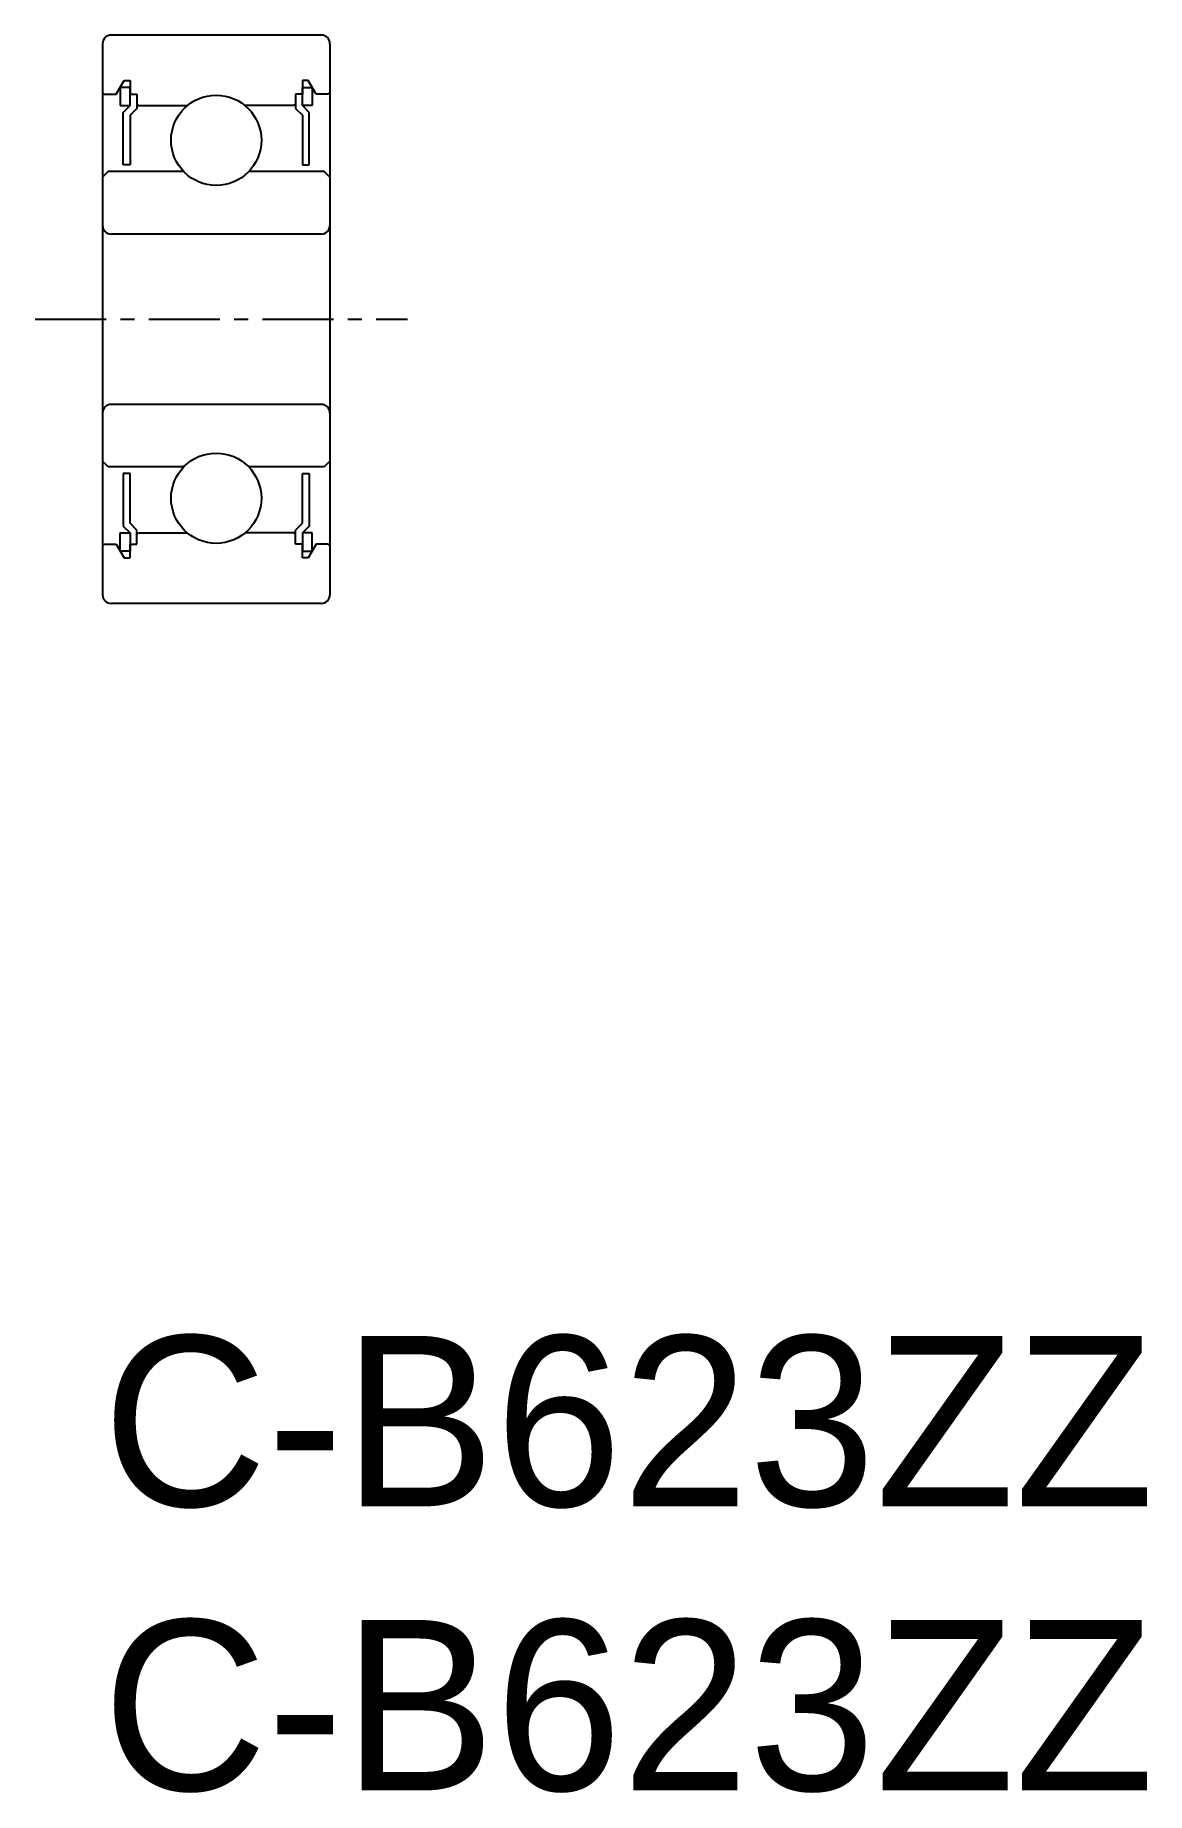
# Model space of a CAD drawing. Extents: x -1.2 to 18.4, y -8 to 22.9.
import ezdxf

# ---------------------------------------------------------------- set-up
doc = ezdxf.new("R2010")
doc.units = 0
doc.linetypes.add('CENTER', pattern=[2, 1.25, -0.25, 0.25, -0.25])
doc.layers.get('0').update_dxf_attribs({"linetype": 'CONTINUOUS'})
doc.layers.add('CENTER', color=1, linetype='CENTER')

msp = doc.modelspace()

# ---------------------------------------------------------------- linework, layer by layer
at = {"color": 7, "linetype": 'CONTINUOUS'}
for p, q in [((3.85, 22.892), (0.15, 22.892)), ((0, 22.742), (0, 13.042)), ((4, 22.742), (4, 13.042)), ((0.241, 21.852), (0.381, 22.093)), ((0.483, 21.973), (0.311, 21.973)), ((0.311, 21.973), (0.311, 21.652)), ((0.381, 22.093), (0.483, 22.093)), ((0.483, 22.093), (0.483, 21.852)), ((0.483, 21.652), (0.483, 21.973)), ((3.518, 22.093), (3.518, 21.852)), ((3.619, 22.093), (3.518, 22.093)), ((3.518, 21.652), (3.518, 21.973)), ((3.518, 21.973), (3.689, 21.973)), ((3.759, 21.852), (3.619, 22.093)), ((3.689, 21.973), (3.689, 21.652)), ((0, 21.882), (0.03, 21.852)), ((0.03, 21.852), (0.241, 21.852)), ((0.483, 21.852), (0.603, 21.852)), ((0.603, 21.852), (0.603, 21.602)), ((0.603, 21.682), (0.633, 21.652)), ((3.397, 21.682), (3.367, 21.652)), ((3.397, 21.852), (3.397, 21.602)), ((3.518, 21.852), (3.397, 21.852)), ((3.97, 21.852), (3.759, 21.852)), ((4, 21.882), (3.97, 21.852)), ((0.311, 21.652), (0.483, 21.652)), ((0.362, 21.531), (0.483, 21.652)), ((0.362, 20.608), (0.362, 21.531)), ((0.603, 21.602), (0.483, 21.481)), ((0.483, 21.481), (0.483, 20.608)), ((0.633, 21.652), (1.492, 21.652)), ((3.367, 21.652), (2.508, 21.652)), ((3.397, 21.602), (3.518, 21.481)), ((3.638, 21.531), (3.518, 21.652)), ((3.689, 21.652), (3.518, 21.652)), ((3.518, 21.481), (3.518, 20.608)), ((3.638, 20.608), (3.638, 21.531)), ((0.1, 20.492), (0, 20.392)), ((1.428, 20.492), (0.1, 20.492)), ((0.483, 20.608), (0.362, 20.608)), ((3.9, 20.492), (2.572, 20.492)), ((3.518, 20.608), (3.638, 20.608)), ((4, 20.392), (3.9, 20.492)), ((3.85, 19.392), (0.15, 19.392)), ((3.85, 16.392), (0.15, 16.392)), ((0.1, 15.292), (0, 15.392)), ((1.428, 15.292), (0.1, 15.292)), ((0.483, 15.176), (0.362, 15.176)), ((0.362, 15.176), (0.362, 14.253)), ((0.483, 14.303), (0.483, 15.176)), ((3.9, 15.292), (2.572, 15.292)), ((3.518, 14.303), (3.518, 15.176)), ((3.518, 15.176), (3.638, 15.176)), ((3.638, 15.176), (3.638, 14.253)), ((4, 15.392), (3.9, 15.292)), ((0.362, 14.253), (0.483, 14.132)), ((0.603, 14.182), (0.483, 14.303)), ((3.397, 14.182), (3.518, 14.303)), ((3.638, 14.253), (3.518, 14.132)), ((0, 13.902), (0.03, 13.932)), ((0.03, 13.932), (0.241, 13.932)), ((0.241, 13.932), (0.381, 13.691)), ((0.311, 13.811), (0.311, 14.132)), ((0.311, 14.132), (0.483, 14.132)), ((0.483, 14.132), (0.483, 13.811)), ((0.483, 13.691), (0.483, 13.932)), ((0.483, 13.932), (0.603, 13.932)), ((0.603, 13.932), (0.603, 14.182)), ((0.603, 14.102), (0.633, 14.132)), ((0.633, 14.132), (1.492, 14.132)), ((3.367, 14.132), (2.508, 14.132)), ((3.397, 14.102), (3.367, 14.132)), ((3.397, 13.932), (3.397, 14.182)), ((3.518, 13.932), (3.397, 13.932)), ((3.518, 14.132), (3.518, 13.811)), ((3.689, 14.132), (3.518, 14.132)), ((3.518, 13.691), (3.518, 13.932)), ((3.759, 13.932), (3.619, 13.691)), ((3.689, 13.811), (3.689, 14.132)), ((3.97, 13.932), (3.759, 13.932)), ((4, 13.902), (3.97, 13.932)), ((0.483, 13.811), (0.311, 13.811)), ((0.381, 13.691), (0.483, 13.691)), ((3.518, 13.811), (3.689, 13.811)), ((3.619, 13.691), (3.518, 13.691)), ((3.85, 12.892), (0.15, 12.892))]:
    msp.add_line(p, q, dxfattribs=at)
for centre in [(2, 21.042), (2, 14.742)]:
    msp.add_circle(centre, 0.794, dxfattribs=at)
for centre, start, end in [((0.15, 22.742), 90, 180), ((3.85, 22.742), 360, 90), ((0.15, 19.542), 180, 270), ((3.85, 19.542), 270, 360), ((0.15, 16.242), 90, 180), ((3.85, 16.242), 360, 90), ((0.15, 13.042), 180, 270), ((3.85, 13.042), 270, 360)]:
    msp.add_arc(centre, 0.15, start, end, dxfattribs=at)
at = {"layer": 'CENTER', "color": 1, "linetype": 'CENTER'}
msp.add_line((-1.186, 17.892), (5.364, 17.892), dxfattribs=at)

# ---------------------------------------------------------------- texts
at = {"color": 7, "linetype": 'CONTINUOUS'}
for p in [(0, -3), (0, -8)]:
    msp.add_text('C-B623ZZ', height=3, dxfattribs=at).set_placement(p)

doc.saveas('drawing.dxf')
